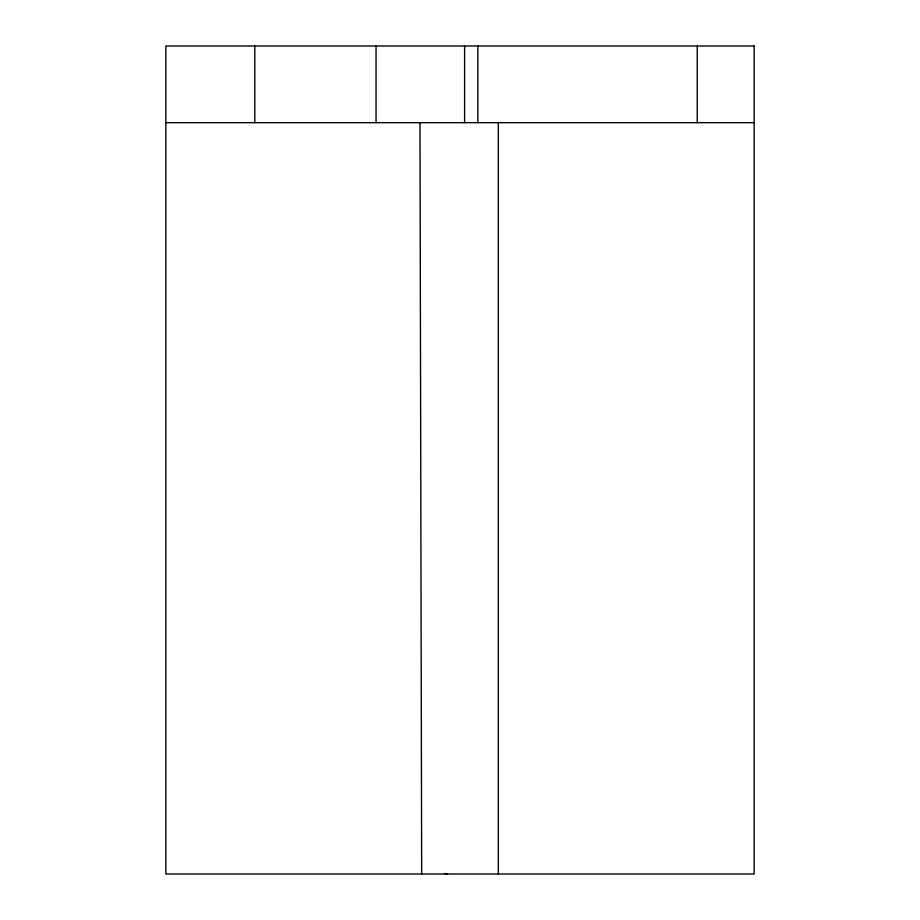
<?xml version="1.0" encoding="UTF-8"?>
<svg xmlns="http://www.w3.org/2000/svg" width="920" height="920" viewBox="0 0 920 920"><rect width="100%" height="100%" fill="white"/><g stroke="black" fill="none" stroke-linecap="round" stroke-linejoin="round"><path stroke-width="1.38" d="M165.841 122.67L754.158 122.67M444.682 873.471L447.499 874M419.98 122.67L421.671 874M697.222 46L697.222 122.67M498.329 122.67L498.329 874M477.859 46L477.859 122.67M464.6 46L464.6 122.67M376.05 46L376.05 122.67M254.805 46L254.805 122.67M754.158 46L165.841 46L165.841 874L754.158 874L754.158 46"/></g></svg>
